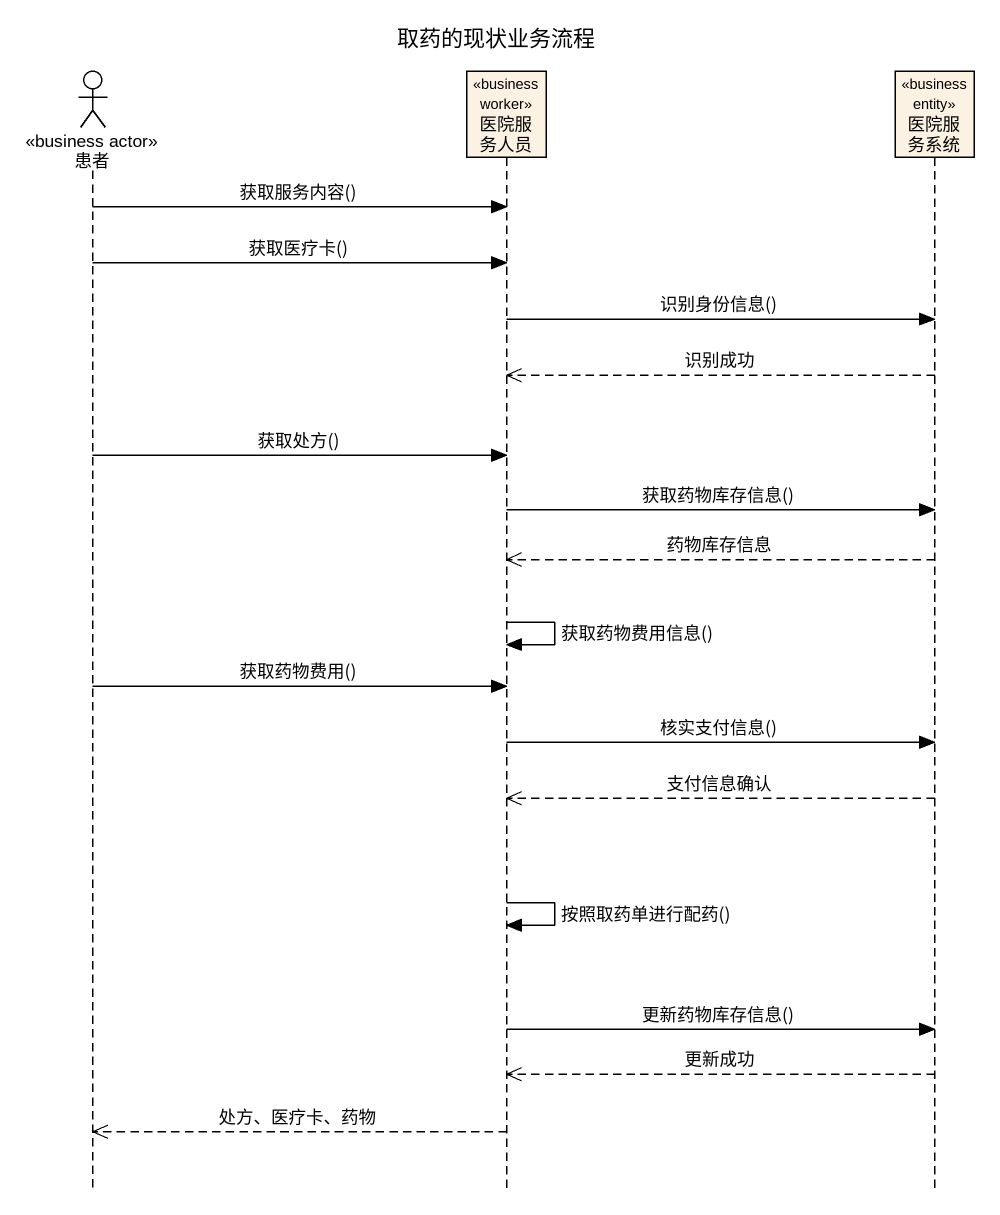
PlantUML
@startuml
title 取药的现状业务流程
hide footbox
actor 患者 <<business actor>>
participant 医院服务人员 <<business worker>>
participant 医院服务系统 <<business entity>>

患者 -> 医院服务人员 : 获取服务内容()
患者 -> 医院服务人员 : 获取医疗卡()
医院服务人员 -> 医院服务系统 : 识别身份信息()
医院服务系统 -->> 医院服务人员 : 识别成功
患者 -> 医院服务人员 : 获取处方()
医院服务人员 -> 医院服务系统 : 获取药物库存信息()
医院服务系统 -->> 医院服务人员 : 药物库存信息
医院服务人员 -> 医院服务人员 : 获取药物费用信息()
患者 -> 医院服务人员 : 获取药物费用()
医院服务人员 -> 医院服务系统 : 核实支付信息()
医院服务系统 -->> 医院服务人员 : 支付信息确认
医院服务人员 -> 医院服务人员 : 按照取药单进行配药()
医院服务人员 -> 医院服务系统 : 更新药物库存信息()
医院服务系统 -->> 医院服务人员 : 更新成功
医院服务人员 -->> 患者 : 处方、医疗卡、药物
@enduml
